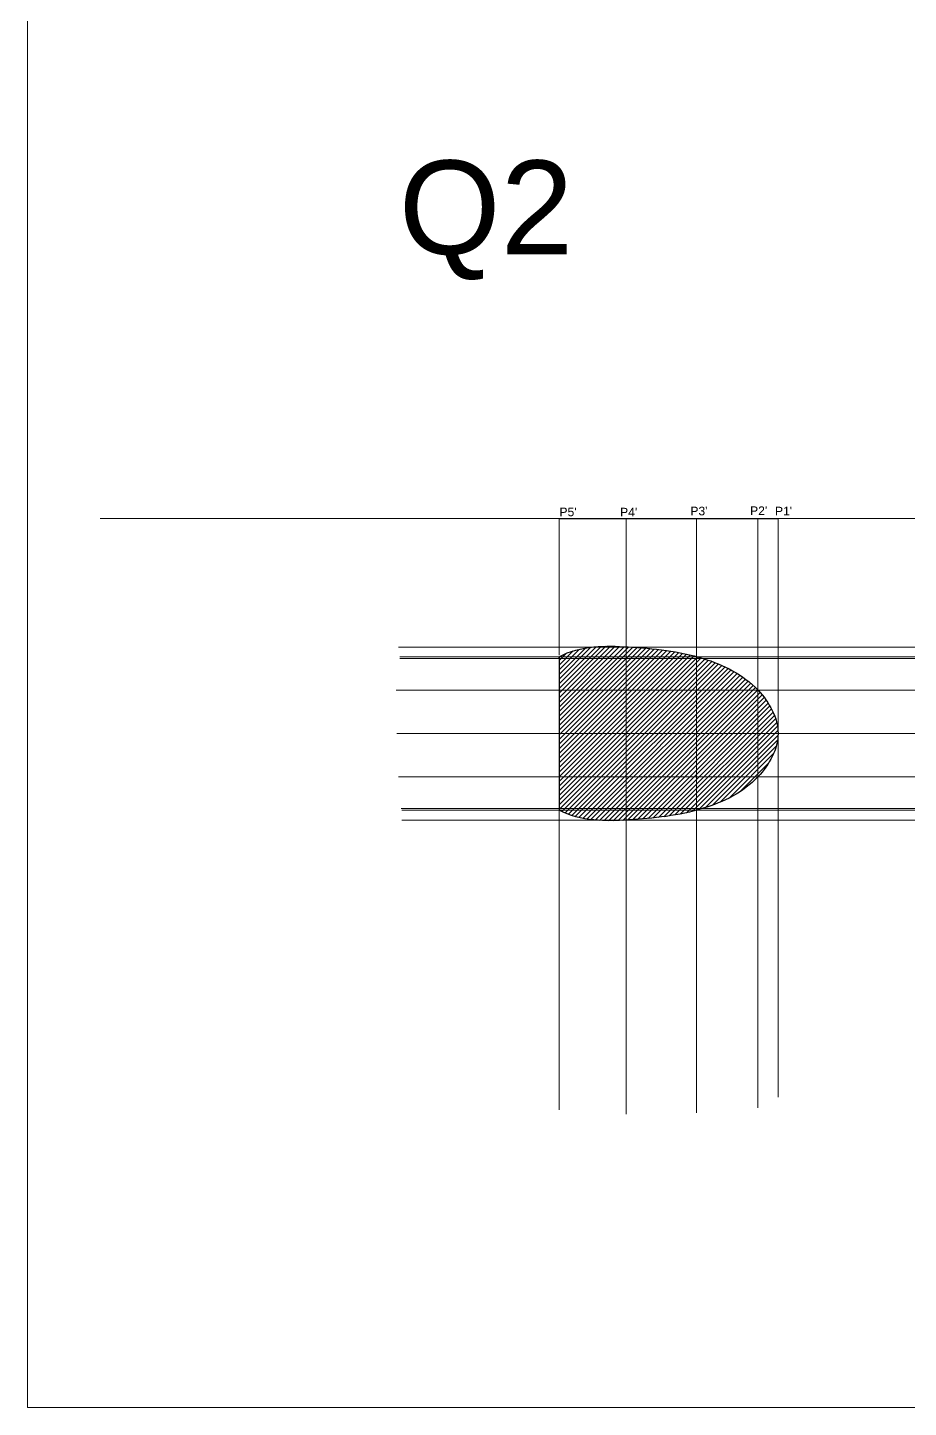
# Model space of a CAD drawing. Header units: millimetres. Extents: x 1494 to 2380, y 951 to 1748.
# Drawn here: x 1494 to 1748.6, y 950.9 to 1349.7 of the extents above; entities that cross this region are included whole.
import ezdxf

# ---------------------------------------------------------------- set-up
doc = ezdxf.new("R2010")
doc.units = ezdxf.units.MM
doc.header["$LTSCALE"] = 0.5
doc.styles.get("Standard").update_dxf_attribs({"font": 'arial.ttf'})

msp = doc.modelspace()

# ---------------------------------------------------------------- hatches: boundary and pattern name
at = {"lineweight": 5}
h = msp.add_hatch(dxfattribs=at)
h.set_pattern_fill('ANSI31', color=0, scale=0.3)
edge = h.paths.add_edge_path()
edge.add_line((1667.0463, 1170.63469), (1657.32664, 1170.63469))
edge.add_spline(control_points=[(1657.32664, 1170.63469), (1653.96446, 1170.27085), (1650.58874, 1169.43143), (1647.66792, 1167.80825)], knot_values=[25.896984677, 25.896984677, 25.896984677, 25.896984677, 35.929405404, 35.929405404, 35.929405404, 35.929405404], degree=3, periodic=0)
edge.add_line((1647.66792, 1167.80825), (1667.0463, 1167.80825))
edge.add_line((1667.0463, 1167.80825), (1667.0463, 1170.63469))
edge = h.paths.add_edge_path()
edge.add_spline(control_points=[(1667.0463, 1170.70641), (1663.92496, 1170.88429), (1660.69648, 1170.98382), (1657.44042, 1170.647), (1657.32664, 1170.63469)], knot_values=[35.929405404, 35.929405404, 35.929405404, 35.929405404, 45.306975945, 45.646483646, 45.646483646, 45.646483646, 45.646483646], degree=3, periodic=0)
edge.add_line((1657.32664, 1170.63469), (1667.0463, 1170.63469))
edge.add_line((1667.0463, 1170.63469), (1667.0463, 1170.70641))
edge = h.paths.add_edge_path()
edge.add_spline(control_points=[(1687.37563, 1167.87791), (1681.13726, 1169.55384), (1674.67835, 1170.23291), (1668.24494, 1170.63469)], knot_values=[46.846524114, 46.846524114, 46.846524114, 46.846524114, 66.163932905, 66.163932905, 66.163932905, 66.163932905], degree=3, periodic=0)
edge.add_line((1668.24494, 1170.63469), (1667.0463, 1170.63469))
edge.add_line((1667.0463, 1170.63469), (1667.0463, 1167.80825))
edge.add_line((1667.0463, 1167.80825), (1687.37563, 1167.80825))
edge.add_line((1687.37563, 1167.80825), (1687.37563, 1167.87791))
h.paths.add_polyline_path([(1667.0463, 1167.80825), (1647.66792, 1167.80825), (1647.66792, 1167.28533), (1667.0463, 1167.28533)])
h.paths.add_polyline_path([(1687.37563, 1167.80825), (1667.0463, 1167.80825), (1667.0463, 1167.28533), (1687.37563, 1167.28533)])
h.paths.add_polyline_path([(1667.0463, 1167.28533), (1647.66792, 1167.28533), (1647.66792, 1158.13469), (1667.0463, 1158.13469)])
h.paths.add_polyline_path([(1687.37563, 1167.28533), (1667.0463, 1167.28533), (1667.0463, 1158.13469), (1687.37563, 1158.13469)])
h.paths.add_polyline_path([(1667.0463, 1158.13469), (1647.66792, 1158.13469), (1647.66792, 1145.63469), (1667.0463, 1145.63469)])
h.paths.add_polyline_path([(1687.37563, 1158.13469), (1667.0463, 1158.13469), (1667.0463, 1145.63469), (1687.37563, 1145.63469)])
edge = h.paths.add_edge_path()
edge.add_spline(control_points=[(1705.13455, 1158.20533), (1700.82545, 1162.75855), (1695.24152, 1165.4971), (1689.43369, 1167.28533)], knot_values=[68.296894353, 68.296894353, 68.296894353, 68.296894353, 86.431516411, 86.431516411, 86.431516411, 86.431516411], degree=3, periodic=0)
edge.add_line((1689.43369, 1167.28533), (1687.37563, 1167.28533))
edge.add_line((1687.37563, 1167.28533), (1687.37563, 1158.13469))
edge.add_line((1687.37563, 1158.13469), (1705.13455, 1158.13469))
edge.add_line((1705.13455, 1158.13469), (1705.13455, 1158.20533))
h.paths.add_polyline_path([(1705.13455, 1158.13469), (1687.37563, 1158.13469), (1687.37563, 1145.63469), (1705.13455, 1145.63469)])
edge = h.paths.add_edge_path()
edge.add_spline(control_points=[(1689.43369, 1167.28533), (1689.39532, 1167.29714), (1688.79708, 1167.48064), (1688.19653, 1167.65413), (1687.63268, 1167.80825)], knot_values=[66.42939238, 66.42939238, 66.42939238, 66.42939238, 66.54919604, 68.296894353, 68.296894353, 68.296894353, 68.296894353], degree=3, periodic=0)
edge.add_line((1687.63268, 1167.80825), (1687.37563, 1167.80825))
edge.add_line((1687.37563, 1167.80825), (1687.37563, 1167.28533))
edge.add_line((1687.37563, 1167.28533), (1689.43369, 1167.28533))
edge = h.paths.add_edge_path()
edge.add_spline(control_points=[(1689.20271, 1123.98406), (1689.24134, 1123.99579), (1695.13028, 1125.79116), (1700.79692, 1128.55192), (1705.13455, 1133.13469)], knot_values=[114.086390137, 114.086390137, 114.086390137, 114.086390137, 114.206873599, 132.46129998, 132.46129998, 132.46129998, 132.46129998], degree=3, periodic=0)
edge.add_line((1705.13455, 1133.13469), (1687.37563, 1133.13469))
edge.add_line((1687.37563, 1133.13469), (1687.37563, 1123.98406))
edge.add_line((1687.37563, 1123.98406), (1689.20271, 1123.98406))
h.paths.add_polyline_path([(1705.13455, 1145.63469), (1687.37563, 1145.63469), (1687.37563, 1133.13469), (1705.13455, 1133.13469)])
h.paths.add_polyline_path([(1687.37563, 1145.63469), (1667.0463, 1145.63469), (1667.0463, 1133.13469), (1687.37563, 1133.13469)])
h.paths.add_polyline_path([(1687.37563, 1133.13469), (1667.0463, 1133.13469), (1667.0463, 1123.98406), (1687.37563, 1123.98406)])
h.paths.add_polyline_path([(1667.0463, 1145.63469), (1647.66792, 1145.63469), (1647.66792, 1133.13469), (1667.0463, 1133.13469)])
h.paths.add_polyline_path([(1667.0463, 1133.13469), (1647.66792, 1133.13469), (1647.66792, 1123.98406), (1667.0463, 1123.98406)])
h.paths.add_polyline_path([(1667.0463, 1123.98406), (1647.66792, 1123.98406), (1647.66792, 1123.46113), (1667.0463, 1123.46113)])
h.paths.add_polyline_path([(1687.37563, 1123.98406), (1667.0463, 1123.98406), (1667.0463, 1123.46113), (1687.37563, 1123.46113)])
h.paths.add_polyline_path([(1667.0463, 1120.63469), (1668.25199, 1120.70483), (1669.45822, 1120.78195), (1670.66464, 1120.86698), (1671.87091, 1120.96094), (1673.07667, 1121.06484), (1674.28156, 1121.17973), (1675.48521, 1121.30661), (1676.68729, 1121.44653), (1677.88742, 1121.6005), (1679.08524, 1121.76954), (1680.28041, 1121.95469), (1681.47257, 1122.15696), (1682.66136, 1122.37739), (1683.84641, 1122.61699), (1685.02738, 1122.8768), (1686.2039, 1123.15784), (1687.37563, 1123.46113), (1667.0463, 1123.46113)])
h.paths.add_polyline_path([(1647.73902, 1123.46113), (1648.29316, 1123.16376), (1648.85746, 1122.88568), (1649.43123, 1122.62629), (1650.01376, 1122.38503), (1650.60434, 1122.16131), (1651.20228, 1121.95456), (1651.80688, 1121.7642), (1652.41742, 1121.58965), (1653.03322, 1121.43033), (1653.65355, 1121.28566), (1654.27773, 1121.15507), (1654.90505, 1121.03798), (1655.53481, 1120.9338), (1656.1663, 1120.84196), (1656.79883, 1120.76188), (1657.43168, 1120.69298), (1658.06419, 1120.63469), (1667.0463, 1120.63469), (1667.0463, 1123.46113)])
h.paths.add_polyline_path([(1705.13455, 1133.13747), (1705.3062, 1133.31773), (1705.755, 1133.81297), (1706.19279, 1134.32105), (1706.61846, 1134.84133), (1707.03093, 1135.37318), (1707.4291, 1135.91596), (1707.81191, 1136.46903), (1708.17824, 1137.03176), (1708.52703, 1137.6035), (1708.85717, 1138.18363), (1709.16758, 1138.7715), (1709.45717, 1139.36648), (1709.72486, 1139.96794), (1709.96956, 1140.57522), (1710.19017, 1141.18771), (1710.38561, 1141.80475), (1710.55479, 1142.42572), (1710.69663, 1143.04997), (1710.81003, 1143.67687), (1710.89391, 1144.30578), (1710.94718, 1144.93607), (1710.96875, 1145.5671), (1710.96914, 1145.54499), (1710.96914, 1145.63469), (1705.13455, 1145.63469)])
h.paths.add_polyline_path([(1710.96914, 1145.65321), (1710.95001, 1146.3549), (1710.89139, 1147.05711), (1710.79482, 1147.75758), (1710.66182, 1148.45543), (1710.49388, 1149.14978), (1710.29251, 1149.83975), (1710.05921, 1150.52446), (1709.79549, 1151.20303), (1709.50285, 1151.87458), (1709.18281, 1152.53824), (1708.83685, 1153.19311), (1708.46649, 1153.83833), (1708.07324, 1154.47301), (1707.65859, 1155.09627), (1707.22405, 1155.70723), (1706.77113, 1156.30502), (1706.30133, 1156.88875), (1705.81616, 1157.45754), (1705.31711, 1158.01051), (1705.19869, 1158.13469), (1705.13455, 1158.13469), (1705.13455, 1145.63469), (1710.96914, 1145.63469)])
h = msp.add_hatch()
h.set_pattern_fill('ANSI31', color=0, scale=0.3)
edge = h.paths.add_edge_path()
edge.add_spline(control_points=[(1658.06419, 1120.63469), (1661.07018, 1120.38185), (1664.05575, 1120.46969), (1667.0463, 1120.63469)], knot_values=[154.871316863, 154.871316863, 154.871316863, 154.871316863, 163.854370808, 163.854370808, 163.854370808, 163.854370808], degree=3, periodic=0)
edge.add_line((1667.0463, 1120.63469), (1658.06419, 1120.63469))

# ---------------------------------------------------------------- linework, layer by layer
for p, q in [((1515.03864, 1207.7463), (2379.79072, 1207.7463)), ((1647.66792, 1168.29363), (1647.66792, 1170.63469)), ((1994.53882, 1133.13469), (1734.47842, 1133.13469)), ((1667.0463, 1120.63469), (1667.0463, 1035.6527)), ((1687.37563, 1120.63469), (1687.37563, 1035.96041)), ((1705.13455, 1120.63469), (1705.13455, 1037.49611)), ((1710.96914, 1120.63469), (1710.96914, 1040.57039))]:
    msp.add_line(p, q, dxfattribs=at)
at = {"color": 0, "lineweight": 5}
for p, q in [((1647.66792, 1170.63469), (1647.66792, 1207.7463)), ((1667.0463, 1170.63469), (1667.0463, 1207.7463)), ((1687.37563, 1170.63469), (1687.37563, 1207.7463)), ((1705.13455, 1170.63469), (1705.13455, 1207.7463)), ((1710.96914, 1170.63469), (1710.96914, 1207.7463)), ((1756.04443, 1170.63469), (1601.23544, 1170.63469)), ((1667.0463, 1120.63469), (1667.0463, 1170.63469)), ((1687.37563, 1123.46113), (1687.37563, 1170.63469)), ((1705.13455, 1133.13469), (1705.13455, 1170.63469)), ((1710.96914, 1145.63469), (1710.96914, 1170.63469)), ((1755.90515, 1167.80825), (1601.62677, 1167.80825)), ((1757.38091, 1167.28533), (1601.64335, 1167.28533)), ((1647.66792, 1167.80825), (1647.66792, 1120.63469)), ((1757.95131, 1158.13469), (1600.59539, 1158.13469)), ((1757.02938, 1145.63469), (1600.73799, 1145.63469)), ((1710.96914, 1145.70526), (1710.96914, 1120.63469)), ((1734.47842, 1133.13469), (1601.27855, 1133.13469)), ((1705.13455, 1133.13469), (1705.13455, 1120.63469)), ((1734.03735, 1123.98406), (1602.03136, 1123.98406)), ((1732.2996, 1123.46113), (1602.20049, 1123.46113)), ((1687.37563, 1123.46113), (1687.37563, 1120.63469)), ((1961.34118, 1123.46113), (1732.2996, 1123.46113)), ((1960.38818, 1123.98406), (1734.03735, 1123.98406)), ((1725.90243, 1120.63469), (1602.23365, 1120.63469)), ((1647.66792, 1120.63469), (1647.66792, 1036.88068)), ((1972.88818, 1120.63469), (1725.90243, 1120.63469))]:
    msp.add_line(p, q, dxfattribs=at)
at = {"color": 0}
for p, q in [((1647.66792, 1207.7463), (1710.96914, 1207.7463)), ((1647.66792, 1167.28533), (1647.66792, 1167.80825))]:
    msp.add_line(p, q, dxfattribs=at)
at = {"color": 0, "lineweight": 30}
msp.add_line((1647.66792, 1167.80825), (1647.66792, 1123.50115), dxfattribs=at)
at = {"lineweight": 5}
msp.add_lwpolyline([(1494.02262, 1748.4928), (2379.79072, 1748.4928), (2379.79072, 950.8639), (1494.02262, 950.8639)], close=True, dxfattribs=at)
at = {"color": 0, "lineweight": 30}
msp.add_open_spline([(1647.66792, 1167.80825), (1650.68759, 1169.48636), (1657.57361, 1171.13702), (1671.61342, 1170.58232), (1688.42732, 1168.82549), (1705.07511, 1160.70076), (1713.50094, 1145.67021), (1705.07519, 1130.63833), (1688.42686, 1122.5193), (1671.61504, 1120.7413), (1657.56405, 1120.22872), (1650.67922, 1121.79702), (1647.66792, 1123.50115)], degree=3, knots=[25.896984677, 25.896984677, 25.896984677, 25.896984677, 36.268913104, 46.268913104, 68.177090693, 86.478360882, 100.258953606, 114.039546329, 132.340816518, 154.248994107, 164.248994107, 174.642037788, 174.642037788, 174.642037788, 174.642037788], dxfattribs=at)

# ---------------------------------------------------------------- texts
at = {"lineweight": 5}
msp.add_text('Q2', height=27.093536, dxfattribs=at).set_placement((1601.32108, 1284.1663))
at = {"color": 0, "char_height": 2.5, "attachment_point": 1}
for s, width, insert in [("^I^IP5'", 8.5901588, (1645.83758, 1210.93987)), ("P4'", 10.7503104, (1665.30787, 1210.87791)), ("P3'", 9.6980131, (1685.62397, 1211.20281)), ("P2'", 9.6980131, (1702.88779, 1211.28216)), ("P1'", 7.593423, (1710.0871, 1211.17808))]:
    msp.add_mtext_dynamic_manual_height_columns(s, width=width, gutter_width=12.5, heights=[0], dxfattribs=dict(at, insert=insert))

doc.saveas('drawing.dxf')
